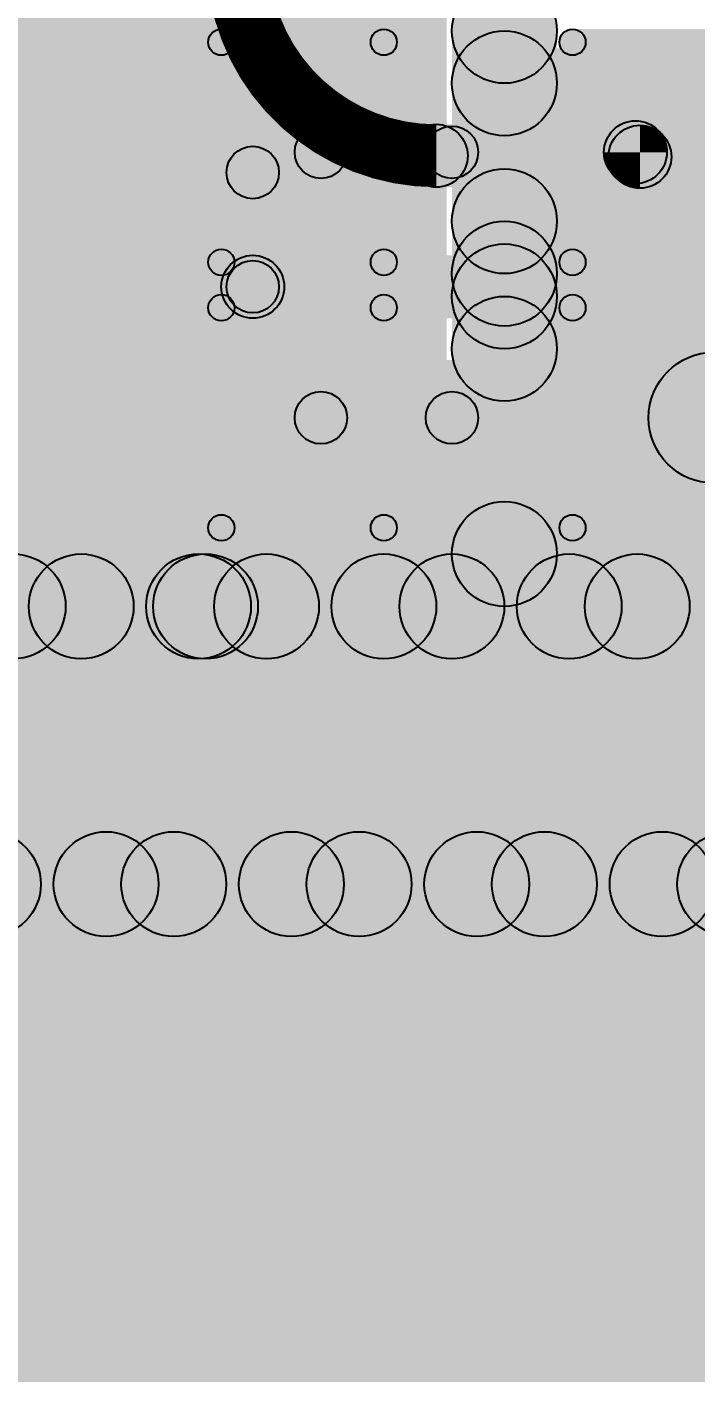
# Model space of a CAD drawing. Header units: millimetres. Extents: x 0 to 2, y 0 to 5.09.
# Drawn here: x 1.269 to 1.3965, y 4.371 to 4.6296 of the extents above; entities that cross this region are included whole.
import ezdxf

# ---------------------------------------------------------------- set-up
doc = ezdxf.new("R2010")
doc.units = ezdxf.units.MM
doc.header["$MEASUREMENT"] = 0
for name, color, linetype in [('BottomLayer', 5, 'Continuous'), ('TopLayer', 1, 'Continuous'), ('TopOverlay', 2, 'Continuous'), ('TopPaste', 8, 'Continuous'), ('TopSolder', 216, 'Continuous'), ('ViaHoleLayer', 16, 'Continuous')]:
    doc.layers.add(name, color=color, linetype=linetype)

# ---------------------------------------------------------------- blocks, each defined once
blk = doc.blocks.new('C__0603_21')
at = {"layer": 'TopLayer'}
for points in [[(-0.015, 0.0175), (-0.015, -0.0175), (-0.045, -0.0175), (-0.045, 0.0175)], [(0.045, 0.0175), (0.045, -0.0175), (0.015, -0.0175), (0.015, 0.0175)]]:
    blk.add_hatch(color=1, dxfattribs=at).paths.add_polyline_path(points)
at = {"layer": 'TopOverlay'}
h = blk.add_hatch(color=2, dxfattribs=at)
edge = h.paths.add_edge_path()
edge.add_arc((-0.049, 0.021), 0.0025, 0, 360)
h = blk.add_hatch(color=2, dxfattribs=at)
edge = h.paths.add_edge_path()
edge.add_arc((-0.049, 0.021), 0.0025, 0, 360)
for points in [[(-0.018, 0.0235), (-0.018, 0.0185), (-0.049, 0.0185), (-0.049, 0.0235)], [(0.049, 0.0235), (0.049, 0.0185), (0.018, 0.0185), (0.018, 0.0235)], [(-0.0515, 0.021), (-0.0465, 0.021), (-0.0465, -0.021), (-0.0515, -0.021)], [(0.0465, 0.021), (0.0515, 0.021), (0.0515, -0.021), (0.0465, -0.021)], [(-0.018, -0.0185), (-0.018, -0.0235), (-0.049, -0.0235), (-0.049, -0.0185)], [(0.049, -0.0185), (0.049, -0.0235), (0.018, -0.0235), (0.018, -0.0185)]]:
    blk.add_hatch(color=2, dxfattribs=at).paths.add_polyline_path(points)
h = blk.add_hatch(color=2, dxfattribs=at)
edge = h.paths.add_edge_path()
edge.add_arc((-0.018, 0.021), 0.0025, 0, 360)
h = blk.add_hatch(color=2, dxfattribs=at)
edge = h.paths.add_edge_path()
edge.add_arc((0.018, 0.021), 0.0025, 0, 360)
h = blk.add_hatch(color=2, dxfattribs=at)
edge = h.paths.add_edge_path()
edge.add_arc((0.049, 0.021), 0.0025, 0, 360)
h = blk.add_hatch(color=2, dxfattribs=at)
edge = h.paths.add_edge_path()
edge.add_arc((0.049, 0.021), 0.0025, 0, 360)
h = blk.add_hatch(color=2, dxfattribs=at)
edge = h.paths.add_edge_path()
edge.add_arc((-0.049, -0.021), 0.0025, 0, 360)
h = blk.add_hatch(color=2, dxfattribs=at)
edge = h.paths.add_edge_path()
edge.add_arc((-0.049, -0.021), 0.0025, 0, 360)
h = blk.add_hatch(color=2, dxfattribs=at)
edge = h.paths.add_edge_path()
edge.add_arc((-0.018, -0.021), 0.0025, 0, 360)
h = blk.add_hatch(color=2, dxfattribs=at)
edge = h.paths.add_edge_path()
edge.add_arc((0.018, -0.021), 0.0025, 0, 360)
h = blk.add_hatch(color=2, dxfattribs=at)
edge = h.paths.add_edge_path()
edge.add_arc((0.049, -0.021), 0.0025, 0, 360)
h = blk.add_hatch(color=2, dxfattribs=at)
edge = h.paths.add_edge_path()
edge.add_arc((0.049, -0.021), 0.0025, 0, 360)
at = {"layer": 'TopPaste'}
for points in [[(-0.015, 0.0175), (-0.015, -0.0175), (-0.045, -0.0175), (-0.045, 0.0175)], [(0.045, 0.0175), (0.045, -0.0175), (0.015, -0.0175), (0.015, 0.0175)]]:
    blk.add_hatch(color=8, dxfattribs=at).paths.add_polyline_path(points)
at = {"layer": 'TopSolder'}
for points in [[(-0.01264, 0.01986), (-0.01264, -0.01986), (-0.04736, -0.01986), (-0.04736, 0.01986)], [(0.04736, 0.01986), (0.04736, -0.01986), (0.01264, -0.01986), (0.01264, 0.01986)]]:
    blk.add_hatch(color=216, dxfattribs=at).paths.add_polyline_path(points)
at = {"layer": 'TopOverlay'}
for centre in [(-0.049, 0.021), (-0.049, 0.021), (-0.018, 0.021), (0.018, 0.021), (0.049, 0.021), (0.049, 0.021), (-0.049, -0.021), (-0.049, -0.021), (-0.018, -0.021), (0.018, -0.021), (0.049, -0.021), (0.049, -0.021)]:
    blk.add_circle(centre, 0.0025, dxfattribs=at)
blk = doc.blocks.new('C__0603_25')
at = {"layer": 'TopLayer'}
for points in [[(-0.015, 0.0175), (-0.015, -0.0175), (-0.045, -0.0175), (-0.045, 0.0175)], [(0.045, 0.0175), (0.045, -0.0175), (0.015, -0.0175), (0.015, 0.0175)]]:
    blk.add_hatch(color=1, dxfattribs=at).paths.add_polyline_path(points)
at = {"layer": 'TopOverlay'}
h = blk.add_hatch(color=2, dxfattribs=at)
edge = h.paths.add_edge_path()
edge.add_arc((-0.049, 0.021), 0.0025, 0, 360)
h = blk.add_hatch(color=2, dxfattribs=at)
edge = h.paths.add_edge_path()
edge.add_arc((-0.049, 0.021), 0.0025, 0, 360)
for points in [[(-0.018, 0.0235), (-0.018, 0.0185), (-0.049, 0.0185), (-0.049, 0.0235)], [(0.049, 0.0235), (0.049, 0.0185), (0.018, 0.0185), (0.018, 0.0235)], [(-0.0515, 0.021), (-0.0465, 0.021), (-0.0465, -0.021), (-0.0515, -0.021)], [(0.0465, 0.021), (0.0515, 0.021), (0.0515, -0.021), (0.0465, -0.021)], [(-0.018, -0.0185), (-0.018, -0.0235), (-0.049, -0.0235), (-0.049, -0.0185)], [(0.049, -0.0185), (0.049, -0.0235), (0.018, -0.0235), (0.018, -0.0185)]]:
    blk.add_hatch(color=2, dxfattribs=at).paths.add_polyline_path(points)
h = blk.add_hatch(color=2, dxfattribs=at)
edge = h.paths.add_edge_path()
edge.add_arc((-0.018, 0.021), 0.0025, 0, 360)
h = blk.add_hatch(color=2, dxfattribs=at)
edge = h.paths.add_edge_path()
edge.add_arc((0.018, 0.021), 0.0025, 0, 360)
h = blk.add_hatch(color=2, dxfattribs=at)
edge = h.paths.add_edge_path()
edge.add_arc((0.049, 0.021), 0.0025, 0, 360)
h = blk.add_hatch(color=2, dxfattribs=at)
edge = h.paths.add_edge_path()
edge.add_arc((0.049, 0.021), 0.0025, 0, 360)
h = blk.add_hatch(color=2, dxfattribs=at)
edge = h.paths.add_edge_path()
edge.add_arc((-0.049, -0.021), 0.0025, 0, 360)
h = blk.add_hatch(color=2, dxfattribs=at)
edge = h.paths.add_edge_path()
edge.add_arc((-0.049, -0.021), 0.0025, 0, 360)
h = blk.add_hatch(color=2, dxfattribs=at)
edge = h.paths.add_edge_path()
edge.add_arc((-0.018, -0.021), 0.0025, 0, 360)
h = blk.add_hatch(color=2, dxfattribs=at)
edge = h.paths.add_edge_path()
edge.add_arc((0.018, -0.021), 0.0025, 0, 360)
h = blk.add_hatch(color=2, dxfattribs=at)
edge = h.paths.add_edge_path()
edge.add_arc((0.049, -0.021), 0.0025, 0, 360)
h = blk.add_hatch(color=2, dxfattribs=at)
edge = h.paths.add_edge_path()
edge.add_arc((0.049, -0.021), 0.0025, 0, 360)
at = {"layer": 'TopPaste'}
for points in [[(-0.015, 0.0175), (-0.015, -0.0175), (-0.045, -0.0175), (-0.045, 0.0175)], [(0.045, 0.0175), (0.045, -0.0175), (0.015, -0.0175), (0.015, 0.0175)]]:
    blk.add_hatch(color=8, dxfattribs=at).paths.add_polyline_path(points)
at = {"layer": 'TopSolder'}
for points in [[(-0.01264, 0.01986), (-0.01264, -0.01986), (-0.04736, -0.01986), (-0.04736, 0.01986)], [(0.04736, 0.01986), (0.04736, -0.01986), (0.01264, -0.01986), (0.01264, 0.01986)]]:
    blk.add_hatch(color=216, dxfattribs=at).paths.add_polyline_path(points)
at = {"layer": 'TopOverlay'}
for centre in [(-0.049, 0.021), (-0.049, 0.021), (-0.018, 0.021), (0.018, 0.021), (0.049, 0.021), (0.049, 0.021), (-0.049, -0.021), (-0.049, -0.021), (-0.018, -0.021), (0.018, -0.021), (0.049, -0.021), (0.049, -0.021)]:
    blk.add_circle(centre, 0.0025, dxfattribs=at)

msp = doc.modelspace()

# ---------------------------------------------------------------- hatches: boundary and pattern name
at = {"layer": 'BottomLayer'}
for points in [[(1.229, 4.529), (1.293, 4.529), (1.293, 4.64), (1.229, 4.64)], [(1.347, 4.599), (1.347, 4.611), (1.457, 4.611), (1.457, 4.599)], [(1.317, 4.58), (1.307, 4.58), (1.307, 4.60181), (1.317, 4.60181)], [(1.312, 4.574), (1.312, 4.586), (1.43819, 4.586), (1.43819, 4.574)], [(1.248, 4.529), (1.498, 4.529), (1.498, 4.566), (1.248, 4.566)], [(1.238, 4.509), (1.238, 4.529), (1.303, 4.529), (1.303, 4.509)], [(1.238, 4.509), (1.238, 4.529), (1.303, 4.529), (1.303, 4.509)], [(1.303, 4.509), (1.303, 4.529), (1.508, 4.529), (1.508, 4.509)], [(1.22038, 4.45893), (1.20624, 4.47307), (1.25924, 4.52607), (1.27338, 4.51193)], [(1.23685, 4.51193), (1.25099, 4.52607), (1.30399, 4.47307), (1.28985, 4.45893)], [(1.25573, 4.45893), (1.24159, 4.47307), (1.29459, 4.52607), (1.30873, 4.51193)], [(1.27221, 4.51193), (1.28635, 4.52607), (1.33935, 4.47307), (1.3252, 4.45893)], [(1.29109, 4.45893), (1.27695, 4.47307), (1.32995, 4.52607), (1.34409, 4.51193)], [(1.30756, 4.51193), (1.3217, 4.52607), (1.3747, 4.47307), (1.36056, 4.45893)], [(1.32645, 4.45893), (1.3123, 4.47307), (1.3653, 4.52607), (1.37944, 4.51193)], [(1.34292, 4.51193), (1.35706, 4.52607), (1.41006, 4.47307), (1.39592, 4.45893)], [(1.3618, 4.45893), (1.34766, 4.47307), (1.40066, 4.52607), (1.4148, 4.51193)], [(1.37827, 4.51193), (1.39241, 4.52607), (1.44541, 4.47307), (1.43127, 4.45893)], [(1.39716, 4.45893), (1.38301, 4.47307), (1.43601, 4.52607), (1.45016, 4.51193)], [(1.13477, 4.456), (1.13477, 4.476), (1.9, 4.476), (1.9, 4.456)]]:
    msp.add_hatch(color=5, dxfattribs=at).paths.add_polyline_path(points)
h = msp.add_hatch(color=5, dxfattribs=at)
edge = h.paths.add_edge_path()
edge.add_arc((1.347, 4.605), 0.006, 0, 360)
h = msp.add_hatch(color=5, dxfattribs=at)
edge = h.paths.add_edge_path()
edge.add_arc((1.347, 4.605), 0.006, 0, 360)
h = msp.add_hatch(color=5, dxfattribs=at)
edge = h.paths.add_edge_path()
edge.add_arc((1.312, 4.60181), 0.005, 0, 360)
h = msp.add_hatch(color=5, dxfattribs=at)
edge = h.paths.add_edge_path()
edge.add_arc((1.312, 4.58), 0.01181, 0, 360)
h = msp.add_hatch(color=5, dxfattribs=at)
edge = h.paths.add_edge_path()
edge.add_arc((1.312, 4.58), 0.006, 0, 360)
h = msp.add_hatch(color=5, dxfattribs=at)
edge = h.paths.add_edge_path()
edge.add_arc((1.312, 4.58), 0.005, 0, 360)
h = msp.add_hatch(color=5, dxfattribs=at)
edge = h.paths.add_edge_path()
edge.add_arc((1.26631, 4.519), 0.01, 0, 360)
h = msp.add_hatch(color=5, dxfattribs=at)
edge = h.paths.add_edge_path()
edge.add_arc((1.27928, 4.519), 0.01, 0, 360)
h = msp.add_hatch(color=5, dxfattribs=at)
edge = h.paths.add_edge_path()
edge.add_arc((1.30166, 4.519), 0.01, 0, 360)
h = msp.add_hatch(color=5, dxfattribs=at)
edge = h.paths.add_edge_path()
edge.add_arc((1.303, 4.519), 0.01, 0, 360)
h = msp.add_hatch(color=5, dxfattribs=at)
edge = h.paths.add_edge_path()
edge.add_arc((1.303, 4.519), 0.01, 0, 360)
h = msp.add_hatch(color=5, dxfattribs=at)
edge = h.paths.add_edge_path()
edge.add_arc((1.303, 4.519), 0.01, 0, 360)
h = msp.add_hatch(color=5, dxfattribs=at)
edge = h.paths.add_edge_path()
edge.add_arc((1.31463, 4.519), 0.01, 0, 360)
h = msp.add_hatch(color=5, dxfattribs=at)
edge = h.paths.add_edge_path()
edge.add_arc((1.33702, 4.519), 0.01, 0, 360)
h = msp.add_hatch(color=5, dxfattribs=at)
edge = h.paths.add_edge_path()
edge.add_arc((1.34999, 4.519), 0.01, 0, 360)
h = msp.add_hatch(color=5, dxfattribs=at)
edge = h.paths.add_edge_path()
edge.add_arc((1.37237, 4.519), 0.01, 0, 360)
h = msp.add_hatch(color=5, dxfattribs=at)
edge = h.paths.add_edge_path()
edge.add_arc((1.38534, 4.519), 0.01, 0, 360)
h = msp.add_hatch(color=5, dxfattribs=at)
edge = h.paths.add_edge_path()
edge.add_arc((1.26156, 4.466), 0.01, 0, 360)
h = msp.add_hatch(color=5, dxfattribs=at)
edge = h.paths.add_edge_path()
edge.add_arc((1.28402, 4.466), 0.01, 0, 360)
h = msp.add_hatch(color=5, dxfattribs=at)
edge = h.paths.add_edge_path()
edge.add_arc((1.29692, 4.466), 0.01, 0, 360)
h = msp.add_hatch(color=5, dxfattribs=at)
edge = h.paths.add_edge_path()
edge.add_arc((1.31937, 4.466), 0.01, 0, 360)
h = msp.add_hatch(color=5, dxfattribs=at)
edge = h.paths.add_edge_path()
edge.add_arc((1.33228, 4.466), 0.01, 0, 360)
h = msp.add_hatch(color=5, dxfattribs=at)
edge = h.paths.add_edge_path()
edge.add_arc((1.35473, 4.466), 0.01, 0, 360)
h = msp.add_hatch(color=5, dxfattribs=at)
edge = h.paths.add_edge_path()
edge.add_arc((1.36763, 4.466), 0.01, 0, 360)
h = msp.add_hatch(color=5, dxfattribs=at)
edge = h.paths.add_edge_path()
edge.add_arc((1.39009, 4.466), 0.01, 0, 360)
h = msp.add_hatch(color=5, dxfattribs=at)
edge = h.paths.add_edge_path()
edge.add_arc((1.40299, 4.466), 0.01, 0, 360)
at = {"layer": 'TopLayer'}
for points in [[(1.286, 4.537), (1.349, 4.537), (1.349, 4.737), (1.286, 4.737)], [(0.987, 4.371), (1.349, 4.371), (1.349, 4.643), (0.987, 4.643)], [(1.37, 4.61883), (1.35, 4.61883), (1.35, 4.62883), (1.37, 4.62883)], [(1.37, 4.5925), (1.35, 4.5925), (1.35, 4.61883), (1.37, 4.61883)], [(1.325, 4.60067), (1.325, 4.61067), (1.35, 4.61067), (1.35, 4.60067)], [(1.38586, 4.59881), (1.38586, 4.61081), (1.423, 4.61081), (1.423, 4.59881)], [(1.37, 4.5825), (1.35, 4.5825), (1.35, 4.5925), (1.37, 4.5925)], [(1.37, 4.57817), (1.35, 4.57817), (1.35, 4.5825), (1.37, 4.5825)], [(1.37, 4.57817), (1.35, 4.57817), (1.35, 4.5825), (1.37, 4.5825)], [(1.37, 4.57817), (1.35, 4.57817), (1.35, 4.5825), (1.37, 4.5825)], [(1.37, 4.57817), (1.35, 4.57817), (1.35, 4.5825), (1.37, 4.5825)], [(1.37, 4.56817), (1.35, 4.56817), (1.35, 4.57817), (1.37, 4.57817)], [(1.37, 4.529), (1.35, 4.529), (1.35, 4.56817), (1.37, 4.56817)], [(1.325, 4.55), (1.325, 4.56), (1.35, 4.56), (1.35, 4.55)], [(1.322, 4.371), (1.845, 4.371), (1.845, 4.519), (1.322, 4.519)]]:
    msp.add_hatch(color=1, dxfattribs=at).paths.add_polyline_path(points)
h = msp.add_hatch(color=1, dxfattribs=at)
edge = h.paths.add_edge_path()
edge.add_arc((1.36, 4.62883), 0.01, 0, 360)
h = msp.add_hatch(color=1, dxfattribs=at)
edge = h.paths.add_edge_path()
edge.add_arc((1.36, 4.61883), 0.01, 0, 360)
h = msp.add_hatch(color=1, dxfattribs=at)
edge = h.paths.add_edge_path()
edge.add_arc((1.36, 4.61883), 0.01, 0, 360)
h = msp.add_hatch(color=1, dxfattribs=at)
edge = h.paths.add_edge_path()
edge.add_arc((1.325, 4.60567), 0.005, 0, 360)
h = msp.add_hatch(color=1, dxfattribs=at)
edge = h.paths.add_edge_path()
edge.add_arc((1.35, 4.60567), 0.005, 0, 360)
h = msp.add_hatch(color=1, dxfattribs=at)
edge = h.paths.add_edge_path()
edge.add_arc((1.385, 4.60567), 0.006, 0, 360)
h = msp.add_hatch(color=1, dxfattribs=at)
edge = h.paths.add_edge_path()
edge.add_arc((1.38586, 4.60481), 0.006, 0, 360)
h = msp.add_hatch(color=1, dxfattribs=at)
edge = h.paths.add_edge_path()
edge.add_arc((1.38586, 4.60481), 0.006, 0, 360)
h = msp.add_hatch(color=1, dxfattribs=at)
edge = h.paths.add_edge_path()
edge.add_arc((1.36, 4.5925), 0.01, 0, 360)
h = msp.add_hatch(color=1, dxfattribs=at)
edge = h.paths.add_edge_path()
edge.add_arc((1.36, 4.5925), 0.01, 0, 360)
h = msp.add_hatch(color=1, dxfattribs=at)
edge = h.paths.add_edge_path()
edge.add_arc((1.36, 4.5825), 0.01, 0, 360)
h = msp.add_hatch(color=1, dxfattribs=at)
edge = h.paths.add_edge_path()
edge.add_arc((1.36, 4.5825), 0.01, 0, 360)
h = msp.add_hatch(color=1, dxfattribs=at)
edge = h.paths.add_edge_path()
edge.add_arc((1.36, 4.5825), 0.01, 0, 360)
h = msp.add_hatch(color=1, dxfattribs=at)
edge = h.paths.add_edge_path()
edge.add_arc((1.36, 4.5825), 0.01, 0, 360)
h = msp.add_hatch(color=1, dxfattribs=at)
edge = h.paths.add_edge_path()
edge.add_arc((1.36, 4.5825), 0.01, 0, 360)
h = msp.add_hatch(color=1, dxfattribs=at)
edge = h.paths.add_edge_path()
edge.add_arc((1.312, 4.58), 0.01181, 0, 360)
h = msp.add_hatch(color=1, dxfattribs=at)
edge = h.paths.add_edge_path()
edge.add_arc((1.36, 4.57817), 0.01, 0, 360)
h = msp.add_hatch(color=1, dxfattribs=at)
edge = h.paths.add_edge_path()
edge.add_arc((1.36, 4.57817), 0.01, 0, 360)
h = msp.add_hatch(color=1, dxfattribs=at)
edge = h.paths.add_edge_path()
edge.add_arc((1.36, 4.57817), 0.01, 0, 360)
h = msp.add_hatch(color=1, dxfattribs=at)
edge = h.paths.add_edge_path()
edge.add_arc((1.36, 4.57817), 0.01, 0, 360)
h = msp.add_hatch(color=1, dxfattribs=at)
edge = h.paths.add_edge_path()
edge.add_arc((1.36, 4.57817), 0.01, 0, 360)
h = msp.add_hatch(color=1, dxfattribs=at)
edge = h.paths.add_edge_path()
edge.add_arc((1.36, 4.56817), 0.01, 0, 360)
h = msp.add_hatch(color=1, dxfattribs=at)
edge = h.paths.add_edge_path()
edge.add_arc((1.36, 4.56817), 0.01, 0, 360)
h = msp.add_hatch(color=1, dxfattribs=at)
edge = h.paths.add_edge_path()
edge.add_arc((1.4, 4.555), 0.0125, 0, 360)
h = msp.add_hatch(color=1, dxfattribs=at)
edge = h.paths.add_edge_path()
edge.add_arc((1.325, 4.555), 0.005, 0, 360)
h = msp.add_hatch(color=1, dxfattribs=at)
edge = h.paths.add_edge_path()
edge.add_arc((1.35, 4.555), 0.005, 0, 360)
h = msp.add_hatch(color=1, dxfattribs=at)
edge = h.paths.add_edge_path()
edge.add_arc((1.36, 4.529), 0.01, 0, 360)
at = {"layer": 'ViaHoleLayer'}
h = msp.add_hatch(color=16, dxfattribs=at)
edge = h.paths.add_edge_path()
edge.add_arc((1.312, 4.58), 0.00591, 0, 360)

# ---------------------------------------------------------------- linework, layer by layer
at = {"layer": 'BottomLayer', "const_width": 0.012}
msp.add_lwpolyline([(1.347, 4.605, -0.414214), (1.30911, 4.64289)], format="xyb", dxfattribs=at)
at = {"layer": 'BottomLayer'}
for centre, radius in [((1.347, 4.605), 0.006), ((1.347, 4.605), 0.006), ((1.312, 4.60181), 0.005), ((1.312, 4.58), 0.006), ((1.312, 4.58), 0.005), ((1.26631, 4.519), 0.01), ((1.27928, 4.519), 0.01), ((1.30166, 4.519), 0.01), ((1.303, 4.519), 0.01), ((1.303, 4.519), 0.01), ((1.303, 4.519), 0.01), ((1.31463, 4.519), 0.01), ((1.33702, 4.519), 0.01), ((1.34999, 4.519), 0.01), ((1.37237, 4.519), 0.01), ((1.38534, 4.519), 0.01), ((1.26156, 4.466), 0.01), ((1.28402, 4.466), 0.01), ((1.29692, 4.466), 0.01), ((1.31937, 4.466), 0.01), ((1.33228, 4.466), 0.01), ((1.35473, 4.466), 0.01), ((1.36763, 4.466), 0.01), ((1.39009, 4.466), 0.01), ((1.40299, 4.466), 0.01)]:
    msp.add_circle(centre, radius, dxfattribs=at)
at = {"layer": 'TopLayer', "const_width": 0.012}
msp.add_lwpolyline([(1.38586, 4.60481, -0.414214), (1.385, 4.60567)], format="xyb", dxfattribs=at)
at = {"layer": 'TopLayer'}
for centre, radius in [((1.36, 4.62883), 0.01), ((1.36, 4.61883), 0.01), ((1.36, 4.61883), 0.01), ((1.325, 4.60567), 0.005), ((1.35, 4.60567), 0.005), ((1.385, 4.60567), 0.006), ((1.38586, 4.60481), 0.006), ((1.38586, 4.60481), 0.006), ((1.36, 4.5925), 0.01), ((1.36, 4.5925), 0.01), ((1.36, 4.5825), 0.01), ((1.36, 4.5825), 0.01), ((1.36, 4.5825), 0.01), ((1.36, 4.5825), 0.01), ((1.36, 4.5825), 0.01), ((1.36, 4.57817), 0.01), ((1.36, 4.57817), 0.01), ((1.36, 4.57817), 0.01), ((1.36, 4.57817), 0.01), ((1.36, 4.57817), 0.01), ((1.36, 4.56817), 0.01), ((1.36, 4.56817), 0.01), ((1.4, 4.555), 0.0125), ((1.325, 4.555), 0.005), ((1.35, 4.555), 0.005), ((1.36, 4.529), 0.01)]:
    msp.add_circle(centre, radius, dxfattribs=at)

# ---------------------------------------------------------------- block references
at = {"rotation": 180}
for name, p in [('C__0603_25', (1.355, 4.60567)), ('C__0603_21', (1.355, 4.555))]:
    msp.add_blockref(name, p, dxfattribs=at)

# ---------------------------------------------------------------- texts
at = {"layer": 'TopOverlay'}
msp.add_text('#', height=0.06, dxfattribs=at).set_placement((1.27, 4.587))

doc.saveas('drawing.dxf')
